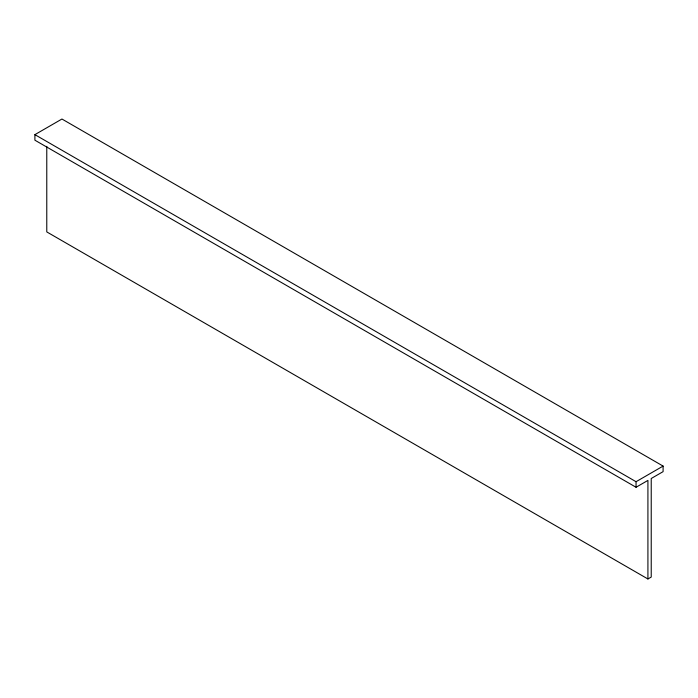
<?xml version="1.0" encoding="UTF-8"?>
<svg xmlns="http://www.w3.org/2000/svg" width="698" height="698" viewBox="0 0 698 698"><rect width="100%" height="100%" fill="white"/><g stroke="black" fill="none" stroke-linecap="round" stroke-linejoin="round"><path stroke-width="1.05" d="M647.919 578.974L647.919 480.407L636.053 487.265L34.9 140.193L34.9 134.644L61.948 119.026L663.1 466.09L663.1 471.647L651.225 478.496L651.225 577.072L647.919 578.974L46.775 231.911L46.775 146.336M34.9 134.644L636.053 481.707L663.1 466.09M636.053 481.707L636.053 487.265"/></g></svg>
